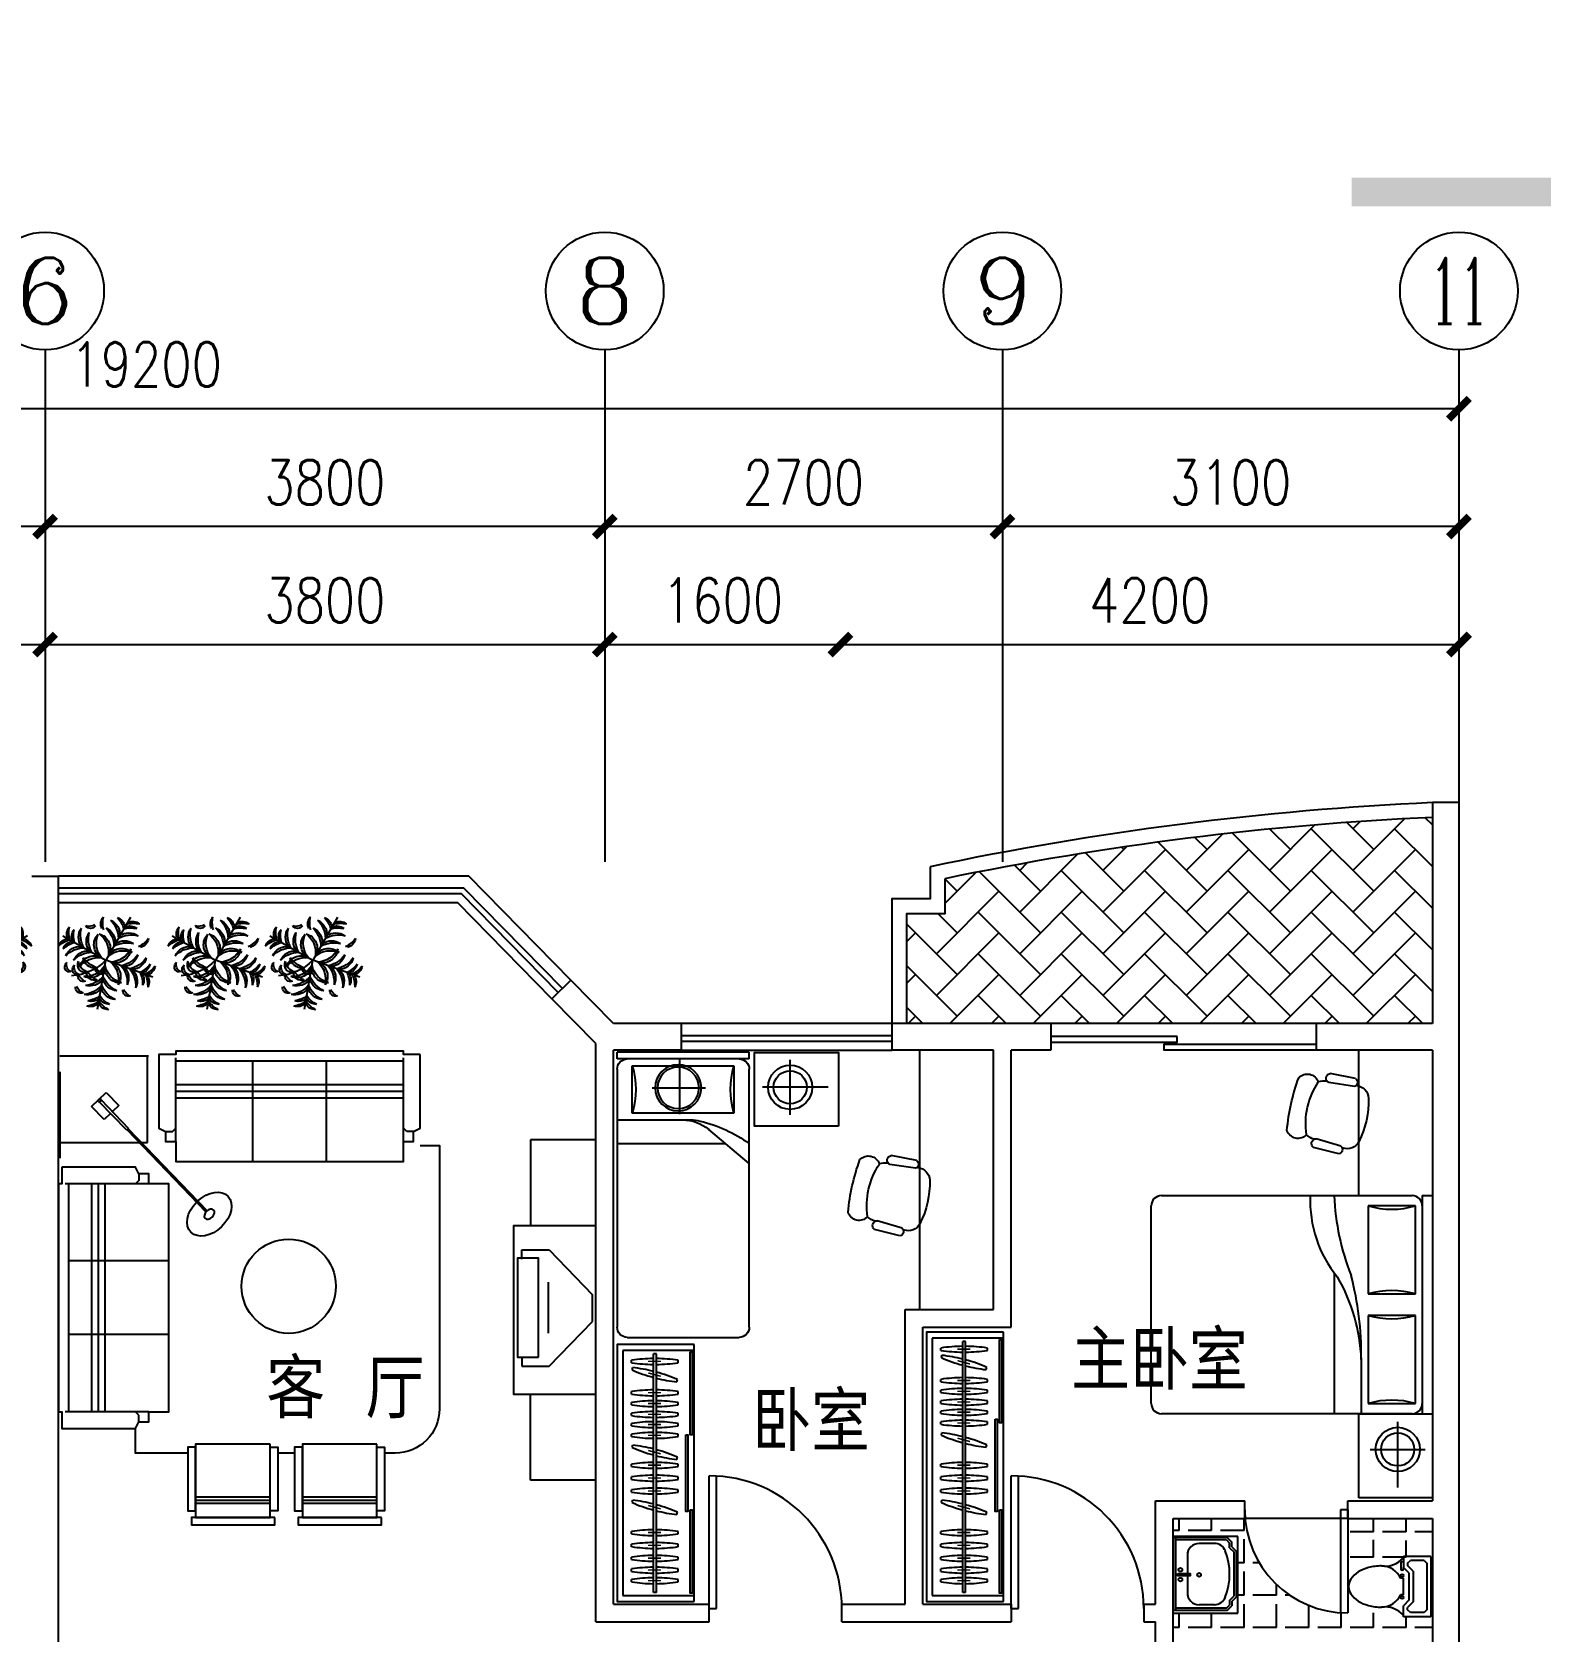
# Model space of a CAD drawing. Header units: millimetres. Extents: x 1431 to 43623, y 824 to 33132.
# Drawn here: x 17044 to 27284, y 22272 to 33132 of the extents above; entities that cross this region are included whole.
import ezdxf
from ezdxf.enums import TextEntityAlignment as Align

# ---------------------------------------------------------------- set-up
doc = ezdxf.new("R2010")
doc.units = ezdxf.units.MM
for name, color, linetype in [('AXIS', 3, 'Continuous'), ('AXIS_TEXT', 7, 'Continuous'), ('DIM1', 3, 'Continuous'), ('DO', 1, 'Continuous'), ('F', 12, 'Continuous'), ('H', 13, 'Continuous'), ('MC', 4, 'Continuous'), ('PUL', 7, 'Continuous'), ('WALL', 4, 'Continuous')]:
    doc.layers.add(name, color=color, linetype=linetype)
doc.styles.add('ATT', font='TXT')
doc.styles.add('COMPLEX', font='COMPLEX')
doc.styles.add('DIM', font='txt')
doc.styles.add('DIM_FONT', font='SIMPLEX.shx', dxfattribs={"width": 0.8})
doc.styles.add('HZTXT', font='SIMPLEX', dxfattribs={"bigfont": 'HZTXT'})
doc.styles.add('ST', font='SimSun.ttf', dxfattribs={"width": 0.8})
doc.dimstyles.new('AXIS', dxfattribs={"dimtxt": 300, "dimasz": 1, "dimexe": 250, "dimexo": 300, "dimgap": 150, "dimtad": 1, "dimdec": 0, "dimdsep": 46, "dimtxsty": 'DIM_FONT', "dimblk": '_DIMX', "dimblk1": 'ARCHTICK', "dimblk2": 'ARCHTICK', "dimcen": 0.1, "dimse1": 1, "dimse2": 1, "dimclrt": 7, "dimadec": 0, "dimazin": 0, "dimtfac": 1, "dimtdec": 0, "dimtix": 1, "dimtmove": 2, "dimatfit": 3, "dimldrblk": '_DIMX', "dimfxl": 1, "dimtolj": 1, "dimtzin": 0, "dimarcsym": 0})

# ---------------------------------------------------------------- blocks, each defined once
blk = doc.blocks.new('_DIMX')
at = {"const_width": 50}
blk.add_lwpolyline([(-70, -70), (70, 70)], dxfattribs=at)
blk = doc.blocks.new('*D94')
at = {"layer": 'AXIS', "color": 0, "lineweight": -2, "transparency": 16777216}
blk.add_line((17132, 29775), (13334, 29775), dxfattribs=at)
at = {"layer": 'DEFPOINTS', "color": 0, "transparency": 16777216}
for p in [(13333, 29775), (13333, 27500), (17133, 27500)]:
    blk.add_point(p, dxfattribs=at)
at = {"layer": 'AXIS', "color": 0, "lineweight": -2, "transparency": 16777216, "rotation": 180}
blk.add_blockref('_DIMX', (13333, 29775), dxfattribs=at)
at = {"layer": 'AXIS', "color": 0, "lineweight": -2, "transparency": 16777216}
blk.add_blockref('_DIMX', (17133, 29775), dxfattribs=at)
at = {"layer": 'AXIS', "color": 7, "transparency": 16777216, "insert": (15233, 30075), "char_height": 300, "attachment_point": 5, "style": 'DIM_FONT'}
blk.add_mtext('\\A1;3800', dxfattribs=at)
blk = doc.blocks.new('_ARCHTICK')
at = {"color": 0, "linetype": 'ByBlock', "const_width": 0.15}
blk.add_lwpolyline([(-0.5, -0.5), (0.5, 0.5)], dxfattribs=at)
blk = doc.blocks.new('*D95')
at = {"layer": 'AXIS', "color": 0, "lineweight": -2, "transparency": 16777216}
blk.add_line((26732, 30575), (7534, 30575), dxfattribs=at)
at = {"layer": 'DEFPOINTS', "color": 0, "transparency": 16777216}
for p in [(7533, 30575), (7533, 27500), (26733, 27500)]:
    blk.add_point(p, dxfattribs=at)
at = {"layer": 'AXIS', "color": 0, "lineweight": -2, "transparency": 16777216, "rotation": 180}
blk.add_blockref('_DIMX', (7533, 30575), dxfattribs=at)
at = {"layer": 'AXIS', "color": 0, "lineweight": -2, "transparency": 16777216}
blk.add_blockref('_DIMX', (26733, 30575), dxfattribs=at)
at = {"layer": 'AXIS', "color": 7, "transparency": 16777216, "insert": (17820, 30876), "char_height": 300, "attachment_point": 5, "style": 'DIM_FONT'}
blk.add_mtext('\\A1;19200', dxfattribs=at)
blk = doc.blocks.new('12PCOU13')
at = {"color": 0, "linetype": 'ByBlock'}
for p, q in [((23, 34), (2, 34)), ((3, -34), (3, 34)), ((10, 34), (10, -34)), ((12, 34), (12, -34)), ((14, 34), (14, -34)), ((24, 35), (23, 34)), ((27, 34), (23, 34)), ((24, 37), (24, 35)), ((33, 11), (3, 11)), ((33, -11), (3, -11)), ((23, -34), (2, -34)), ((27, -34), (23, -34)), ((24, -35), (23, -34)), ((24, -37), (24, -35))]:
    blk.add_line(p, q, dxfattribs=at)
blk.add_lwpolyline([(1, -39), (1, -34), (0, -34), (0, 34), (1, 34), (1, 39), (23, 39), (24, 37), (27, 37), (27, 34), (33, 34), (33, -34), (27, -34), (27, -37), (24, -37), (23, -39)], close=True, dxfattribs=at)
blk = doc.blocks.new('-SOF5')
at = {"xscale": 22.75, "yscale": 22.75, "zscale": 22.75}
blk.add_blockref('12PCOU13', (-6, 890), dxfattribs=at)
blk = doc.blocks.new('-BED1')
at = {"layer": 'F', "linetype": 'ByBlock'}
for p, q in [((47, 892), (1, 892)), ((1, -5), (1, 892)), ((47, -5), (47, 892)), ((116, 892), (1868, 892)), ((461, 892), (461, 393)), ((622, 892), (622, 156)), ((93, 789), (93, 99)), ((415, 789), (93, 789)), ((415, 99), (415, 789)), ((1937, 823), (1937, 64)), ((757, -4), (526, 270)), ((93, 99), (415, 99)), ((47, -5), (1, -5)), ((1868, -5), (116, -5))]:
    blk.add_line(p, q, dxfattribs=at)
for centre, radius, start, end in [((116, 823), 69, 90, 180), ((1868, 823), 69, 0, 90), ((254, 1341), 575, 253.7398, 286.2602), ((737, 448), 276, 180, 220.1059), ((737, 393), 276, 180, 193.3928), ((1379, 546), 936, 193.3928, 216.0202), ((254, -453), 575, 73.7398, 106.2602), ((116, 64), 69, 180, 270), ((1868, 64), 69, 270, 0)]:
    blk.add_arc(centre, radius, start, end, dxfattribs=at)
blk = doc.blocks.new('-BEDD1')
at = {"layer": 'F'}
for p, q in [((-616, -2333), (-616, -1956)), ((-801, -2136), (-439, -2136))]:
    blk.add_line(p, q, dxfattribs=at)
for radius in [157, 141]:
    blk.add_circle((-624, -2136), radius, dxfattribs=at)
at = {"layer": 'F', "rotation": 90}
blk.add_blockref('-BED1', (-147, -2379), dxfattribs=at)
blk = doc.blocks.new('12PLMP13')
at = {"color": 0, "linetype": 'ByBlock'}
for p, q in [((7.88, 3), (0, 3)), ((0, 3), (0, -3)), ((18, 0.38), (0.83, 0.38)), ((7.88, 0.38), (7.88, 3)), ((18, 0.38), (18, -0.38)), ((18, 0.25), (67.39, 0.25)), ((0, -3), (7.88, -3)), ((0.83, -0.38), (18, -0.38)), ((7.88, -3), (7.88, -0.38)), ((18, -0.25), (67.39, -0.25))]:
    blk.add_line(p, q, dxfattribs=at)
for centre, radius in [((0.5, 0), 0.5), ((69.12, 0), 1.75)]:
    blk.add_circle(centre, radius, dxfattribs=at)
blk.add_arc((69.12, 0), 7.62, 181.8789, 178.1211, dxfattribs=at)
blk = doc.blocks.new('-LAMP6')
at = {"xscale": 23, "yscale": 23, "zscale": 23}
blk.add_blockref('12PLMP13', (3, 15), dxfattribs=at)
blk = doc.blocks.new('M900')
at = {"layer": 'DO'}
for p, q in [((90, 0), (90, -50)), ((90, 0), (990, 0)), ((90, -50), (989, -50))]:
    blk.add_line(p, q, dxfattribs=at)
blk.add_arc((90, 0), 900, 270, 0, dxfattribs=at)
blk = doc.blocks.new('12PSTG02')
at = {"color": 0, "linetype": 'ByBlock'}
for p, q in [((-5.882738, 11.493405), (-13.636493, 11.294805)), ((-4.996459, 9.562867), (-5.284204, 9.540568)), ((-5.73403, 9.170818), (-13.415554, 8.575543)), ((-5.73403, -9.170818), (-13.415554, -8.575543)), ((-4.996459, -9.562867), (-5.284204, -9.540568)), ((-4.996459, -9.562867), (-5.28099, -9.544821)), ((-5.882738, -11.493405), (-13.636493, -11.294805))]:
    blk.add_line(p, q, dxfattribs=at)
for centre, radius, start, end in [((-19.5, 6.311132), 3.452743, 30.392687, 149.607313), ((-13.097037, 9.970029), 1.4304, 112.156422, 257.133709), ((-6.286552, 10.301496), 1.258456, 296.04311, 71.283835), ((-4.647836, 5.578088), 4, 16.10866, 95), ((39.486083, 0), 62.486083, 172.590731, 187.409269), ((4.70097, 0), 22.70097, 159.208954, 200.791046), ((-12.998837, 0.943692), 7.999035, 97.334712, 116.212212), ((-28.187947, 0), 28.187947, 346.275006, 13.724994), ((-19.5, -6.311132), 3.452743, 210.392687, 329.607313), ((-12.998837, -1.056308), 7.999035, 243.61801, 261.904764), ((-13.097037, -9.970029), 1.4304, 102.866291, 247.843578), ((-6.286552, -10.301496), 1.258456, 288.716165, 63.95689), ((-4.647836, -5.578088), 4, 265, 343.89134)]:
    blk.add_arc(centre, radius, start, end, dxfattribs=at)
at = {"color": 0, "linetype": 'ByBlock', "style": 'ATT'}
for tag, p, flags in [('ITEM', (-22, -21), 3), ('ROOM_NUMBER', (-22, -29), 1)]:
    blk.add_attdef(tag, p, '', height=6, dxfattribs=dict(at, flags=flags))
blk = doc.blocks.new('-CHAI6')
at = {"xscale": 22.75, "yscale": 22.75, "zscale": 22.75}
blk.add_blockref('12PSTG02', (519, 28), dxfattribs=at)
blk = doc.blocks.new('-BED2')
at = {"layer": 'F', "linetype": 'ByBlock'}
for p, q in [((-4, 4), (-4, 1484)), ((65, 1484), (-4, 1484)), ((65, 4), (65, 1484)), ((111, 1415), (111, 817)), ((433, 1415), (111, 1415)), ((134, 1484), (1836, 1484)), ((433, 817), (433, 1415)), ((479, 1105), (479, 1484)), ((663, 533), (663, 1484)), ((1905, 1415), (1905, 73)), ((111, 817), (433, 817)), ((433, 671), (111, 671)), ((111, 671), (111, 73)), ((433, 73), (433, 671)), ((65, 4), (-4, 4)), ((111, 73), (433, 73)), ((1836, 4), (134, 4))]:
    blk.add_line(p, q, dxfattribs=at)
for centre, radius, start, end in [((134, 1415), 69, 90, 180), ((272, 1967), 575, 253.7398, 286.2602), ((1836, 1415), 69, 0, 90), ((1679, 1158), 1201, 181.9999, 210.0799), ((2598, 1082), 2119, 179.3747, 194.6738), ((272, 265), 575, 73.7398, 106.2602), ((272, 1223), 575, 253.7398, 286.2602), ((-1028, -73), 1693, 2.616, 21.4069), ((13, 39), 813, 357.5673, 39.5461), ((134, 73), 69, 180, 270), ((272, -479), 575, 73.7398, 106.2602), ((1836, 73), 69, 270, 0)]:
    blk.add_arc(centre, radius, start, end, dxfattribs=at)
blk = doc.blocks.new('15PTOI12')
at = {"color": 0, "linetype": 'ByBlock'}
for p, q in [((0, -11), (0, 11)), ((0, 11), (10, 11)), ((1.5, 8.5), (2.5, 9.5)), ((1.5, -8.5), (1.5, 8.5)), ((2.5, 9.5), (7.5, 9.5)), ((6.5, 5.62132), (8.5, 7.62132)), ((7.5, 9.5), (8.5, 8.5)), ((8, 5), (10, 7)), ((8.5, 8.5), (8.5, 7.62132)), ((10, 11), (10, 7)), ((6.5, -5.62132), (6.5, 5.62132)), ((8, -5), (8, 5)), ((10, 3), (10, -3)), ((10, 3), (11.126136, 3)), ((6.5, -5.62132), (8.5, -7.62132)), ((8, -5), (10, -7)), ((10, -3), (11.126136, -3)), ((0, -11), (10, -11)), ((2.5, -9.5), (1.5, -8.5)), ((2.5, -9.5), (7.5, -9.5)), ((8.5, -8.5), (7.5, -9.5)), ((8.5, -8.5), (8.5, -7.62132)), ((10, -6.5), (10, -7)), ((10, -11), (10, -7)), ((10, -9), (11, -9)), ((11, -9), (11, -6.5))]:
    blk.add_line(p, q, dxfattribs=at)
blk.add_lwpolyline([(18, -7.5, 0.063415), (22.795427, -6.889337, 0.076468), (26.485281, -5.303301, 0.107136), (29.197945, -2.662065, 0.147373), (30, 0, 0.147373), (29.197945, 2.662065, 0.107136), (26.485281, 5.303301, 0.076468), (22.795427, 6.889337, 0.063415), (18, 7.5, 0.063415)], format="xyb", dxfattribs=at)
for centre in [(10.5, 4), (10.5, -4)]:
    blk.add_circle(centre, 0.5, dxfattribs=at)
for centre, radius, start, end in [((16.779412, 16.411765), 8.994964, 221.088993, 277.798917), ((18, 0), 7.5, 90, 156.421822), ((18, 0), 7.5, 203.578178, 270), ((10.5, -6.5), 0.5, 0, 180), ((16.779412, -16.411765), 8.994964, 82.201083, 138.911007)]:
    blk.add_arc(centre, radius, start, end, dxfattribs=at)
at = {"color": 0, "linetype": 'ByBlock', "style": 'ATT'}
for tag, p, flags in [('ITEM', (0, -21), 3), ('ROOM_NUMBER', (0, -30), 1)]:
    blk.add_attdef(tag, p, '', height=6, dxfattribs=dict(at, flags=flags))
blk = doc.blocks.new('-BATH9')
at = {"layer": 'F', "xscale": 23, "yscale": 23, "zscale": 23}
blk.add_blockref('15PTOI12', (-2, -1), dxfattribs=at)
blk = doc.blocks.new('Q5')
at = {"layer": 'PUL', "xscale": -1}
blk.add_blockref('-BATH9', (99, 43), dxfattribs=at)
blk = doc.blocks.new('M700')
at = {"layer": 'DO'}
for p, q in [((0, 0), (0, 700)), ((50, 0), (50, 698)), ((0, 0), (50, 0))]:
    blk.add_line(p, q, dxfattribs=at)
blk.add_arc((0, 0), 700, 0, 90, dxfattribs=at)
blk = doc.blocks.new('*D136')
at = {"layer": 'AXIS', "color": 0, "lineweight": -2, "transparency": 16777216}
blk.add_line((20932, 29775), (17134, 29775), dxfattribs=at)
at = {"layer": 'DEFPOINTS', "color": 0, "transparency": 16777216}
for p in [(17133, 29775), (17133, 27500), (20933, 27500)]:
    blk.add_point(p, dxfattribs=at)
at = {"layer": 'AXIS', "color": 0, "lineweight": -2, "transparency": 16777216, "rotation": 180}
blk.add_blockref('_DIMX', (17133, 29775), dxfattribs=at)
at = {"layer": 'AXIS', "color": 0, "lineweight": -2, "transparency": 16777216}
blk.add_blockref('_DIMX', (20933, 29775), dxfattribs=at)
at = {"layer": 'AXIS', "color": 7, "transparency": 16777216, "insert": (19033, 30075), "char_height": 300, "attachment_point": 5, "style": 'DIM_FONT'}
blk.add_mtext('\\A1;3800', dxfattribs=at)
blk = doc.blocks.new('440')
for p in [(0, 2250), (-2216, 391), (2216, 391), (391, -2216)]:
    blk.add_line(p, (0, 0))
for centre, radius, start, end in [((-419, 1676), 519, 36.28997, 99.62433), ((-840, 1068), 1169, 44.07628, 73.37936), ((419, 1676), 519, 80.37567, 143.71003), ((840, 1068), 1169, 106.62064, 135.92372), ((-945, 1421), 259, 139.742, 258.74753), ((-594, 1626), 563, 184.61802, 228.21064), ((-651, 969), 719, 25.24891, 95.39371), ((-1029, 520), 1206, 31.37119, 75.03657), ((-419, 1429), 519, 36.28997, 99.62433), ((-840, 821), 1169, 44.07628, 73.37936), ((419, 1429), 519, 80.37567, 143.71003), ((840, 821), 1169, 106.62064, 135.92372), ((651, 969), 719, 84.60629, 154.75109), ((1029, 520), 1206, 104.96343, 148.62881), ((1490, 974), 519, 80.37567, 143.71003), ((1911, 366), 1169, 106.62064, 135.92372), ((-1574, 703), 519, 160.37567, 223.71003), ((-902, 1012), 1169, 186.62064, 215.92372), ((-1334, 660), 519, 160.37567, 223.71003), ((-662, 969), 1169, 186.62064, 215.92372), ((-841, 809), 719, 164.60629, 234.75109), ((-333, 1104), 1206, 184.96343, 228.62881), ((-438, 738), 719, 164.60629, 234.75109), ((70, 1033), 1206, 184.96343, 228.62881), ((-695, 210), 701, 3.42594, 103.63458), ((-986, -161), 1061, 21.66646, 83.18779), ((-87, 721), 701, 156.36542, 256.57406), ((330, 943), 1061, 176.81221, 238.33354), ((-651, 559), 719, 25.24891, 95.39371), ((-1029, 111), 1206, 31.37119, 75.03657), ((695, 210), 701, 76.36542, 176.57406), ((651, 559), 719, 84.60629, 154.75109), ((1029, 111), 1206, 104.96343, 148.62881), ((986, -161), 1061, 96.81221, 158.33354), ((-330, 943), 1061, 301.66646, 3.18779), ((87, 721), 701, 283.42594, 23.63458), ((-70, 1033), 1206, 311.37119, 355.03657), ((438, 738), 719, 305.24891, 15.39371), ((333, 1104), 1206, 311.37119, 355.03657), ((841, 809), 719, 305.24891, 15.39371), ((662, 969), 1169, 324.07628, 353.37936), ((1334, 660), 519, 316.28997, 19.62433), ((899, 1011), 1169, 324.07628, 353.37936), ((1571, 702), 519, 316.28997, 19.62433), ((-1719, -122), 519, 116.28997, 179.62433), ((-1194, -642), 1169, 124.07628, 153.37936), ((-1480, -164), 519, 116.28997, 179.62433), ((-954, -685), 1169, 124.07628, 153.37936), ((-1067, -472), 719, 105.24891, 175.39371), ((-691, -924), 1206, 111.37119, 155.03657), ((-664, -544), 719, 105.24891, 175.39371), ((-288, -995), 1206, 111.37119, 155.03657), ((1046, -2194), 2431, 115.47721, 156.6585), ((-328, -648), 701, 83.42594, 183.63458), ((-12, -999), 1061, 101.66646, 163.18779), ((-433, -84), 253, 114.22575, 255.12788), ((-232, -27), 351, 150.43977, 228.66943), ((12, -999), 1061, 16.81221, 78.33354), ((328, -648), 701, 356.36542, 96.57406), ((288, -995), 1206, 24.96343, 68.62881), ((664, -544), 719, 4.60629, 74.75109), ((691, -924), 1206, 24.96343, 68.62881), ((1067, -472), 719, 4.60629, 74.75109), ((954, -685), 1169, 26.62064, 55.92372), ((1480, -164), 519, 0.37567, 63.71003), ((-1537, -638), 259, 139.742, 258.74753), ((-1186, -433), 563, 184.61802, 228.21064), ((-1001, -723), 259, 139.742, 258.74753), ((-651, -518), 563, 184.61802, 228.21064), ((-658, -296), 391, 144.98654, 244.40339), ((137, 77), 1125, 187.57587, 215.89417), ((-513, -808), 345, 138.87442, 278.97626), ((-214, -642), 562, 173.75364, 244.09705), ((-999, -12), 1061, 286.81221, 348.33354), ((-648, -328), 701, 266.36542, 6.57406), ((50, -506), 583, 161.44767, 239.36723), ((1429, -111), 1901, 185.40074, 208.13904), ((721, -87), 701, 193.42594, 293.63458), ((943, 330), 1061, 211.66646, 273.18779), ((1953, 389), 1169, 234.07628, 263.37936), ((1644, -283), 519, 226.28997, 289.62433), ((-810, -1049), 257, 167.05775, 302.85325), ((-810, -1416), 257, 167.05775, 302.85325), ((-663, -905), 360, 185.18449, 268.65396), ((-663, -1272), 360, 185.18449, 268.65396), ((-995, -288), 1206, 294.96343, 338.62881), ((-544, -664), 719, 274.60629, 344.75109), ((-924, -691), 1206, 294.96343, 338.62881), ((-472, -1067), 719, 274.60629, 344.75109), ((1033, 70), 1206, 221.37119, 265.03657), ((738, -438), 719, 215.24891, 285.39371), ((1104, -333), 1206, 221.37119, 265.03657), ((809, -841), 719, 215.24891, 285.39371), ((1368, -1222), 259, 101.25247, 220.258), ((1718, -1427), 563, 131.78936, 175.38198), ((-685, -954), 1169, 296.62064, 325.92372), ((-164, -1480), 519, 270.37567, 333.71003), ((-642, -1195), 1169, 296.62064, 325.92372), ((-122, -1721), 519, 270.37567, 333.71003), ((969, -662), 1169, 234.07628, 263.37936), ((660, -1334), 519, 226.28997, 289.62433), ((1012, -904), 1169, 234.07628, 263.37936), ((703, -1576), 519, 226.28997, 289.62433)]:
    blk.add_arc(centre, radius, start, end)
at = {"layer": 'DIM1', "linetype": 'Continuous', "style": 'DIM', "flags": 1}
for tag in ['XVALUE', 'YVALUE']:
    blk.add_attdef(tag, (-10267, -9493), '', height=0.02, dxfattribs=at)
blk = doc.blocks.new('*D138')
at = {"layer": 'AXIS', "color": 0, "lineweight": -2, "transparency": 16777216}
blk.add_line((26732, 29775), (23634, 29775), dxfattribs=at)
at = {"layer": 'DEFPOINTS', "color": 0, "transparency": 16777216}
for p in [(23633, 29775), (23633, 27500), (26733, 27500)]:
    blk.add_point(p, dxfattribs=at)
at = {"layer": 'AXIS', "color": 0, "lineweight": -2, "transparency": 16777216, "rotation": 180}
blk.add_blockref('_DIMX', (23633, 29775), dxfattribs=at)
at = {"layer": 'AXIS', "color": 0, "lineweight": -2, "transparency": 16777216}
blk.add_blockref('_DIMX', (26733, 29775), dxfattribs=at)
at = {"layer": 'AXIS', "color": 7, "transparency": 16777216, "insert": (25183, 30075), "char_height": 300, "attachment_point": 5, "style": 'DIM_FONT'}
blk.add_mtext('\\A1;3100', dxfattribs=at)
blk = doc.blocks.new('*D139')
at = {"layer": 'AXIS', "color": 0, "lineweight": -2, "transparency": 16777216}
blk.add_line((23632, 29775), (20934, 29775), dxfattribs=at)
at = {"layer": 'DEFPOINTS', "color": 0, "transparency": 16777216}
for p in [(20933, 29775), (20933, 27500), (23633, 27500)]:
    blk.add_point(p, dxfattribs=at)
at = {"layer": 'AXIS', "color": 0, "lineweight": -2, "transparency": 16777216, "rotation": 180}
blk.add_blockref('_DIMX', (20933, 29775), dxfattribs=at)
at = {"layer": 'AXIS', "color": 0, "lineweight": -2, "transparency": 16777216}
blk.add_blockref('_DIMX', (23633, 29775), dxfattribs=at)
at = {"layer": 'AXIS', "color": 7, "transparency": 16777216, "insert": (22283, 30075), "char_height": 300, "attachment_point": 5, "style": 'DIM_FONT'}
blk.add_mtext('\\A1;2700', dxfattribs=at)

msp = doc.modelspace()

# ---------------------------------------------------------------- hatches: boundary and pattern name
at = {"layer": 'F'}
h = msp.add_hatch(dxfattribs=at)
h.set_pattern_fill('AR-HBONE', color=256, scale=50, style=0)
h.set_pattern_definition([(135, (34074.09, 53321.69), (-2e-14, 282.8427), [600, -200]), (45, (33932.67, 53463.11), (-2e-14, 282.8427), [600, -200])])
h.paths.add_polyline_path([(22982.3, 27147.6), (23241.8, 27147.6), (23241.8, 27384.8, -0.0399506), (26553.1, 27801.3), (26553.1, 26401.4), (22982.3, 26401.4)])

# ---------------------------------------------------------------- linework, layer by layer
at = {"layer": 'AXIS'}
for p, q in [((17133.1, 30974.5), (17133.1, 27499.8)), ((17133.1, 30974.5), (17133.1, 27499.8)), ((20933.1, 30974.5), (20933.1, 27499.8)), ((20933.1, 30974.5), (20933.1, 27499.8)), ((23633.1, 30974.5), (23633.1, 27499.8)), ((23633.1, 30974.5), (23633.1, 27499.8)), ((26733.1, 30974.5), (26733.1, 27499.8)), ((26733.1, 30974.5), (26733.1, 27499.8))]:
    msp.add_line(p, q, dxfattribs=at)
for centre in [(17133.1, 31374.5), (20933.1, 31374.5), (23633.1, 31374.5), (26733.1, 31374.5)]:
    msp.add_circle(centre, 400, dxfattribs=at)
at = {"layer": 'F'}
for p, q in [((17835, 26181), (17232.9, 26181)), ((17827.8, 25593.6), (17827.8, 26181)), ((23073.1, 24461.4), (23073.1, 26221.4)), ((26053.1, 25233.2), (26053.1, 26221.4)), ((17232.9, 26075.1), (17232.9, 25487.7)), ((22192.3, 25781.5), (22192.3, 26156.5)), ((22449.8, 25969), (22004.8, 25969)), ((17232.9, 25593.6), (17827.8, 25593.6)), ((20873.1, 25611.5), (20428.8, 25611.5)), ((20428.8, 25611.5), (20428.8, 25028.9)), ((20369.8, 24865.3), (20555.1, 24865.3)), ((20369.8, 24803.5), (20369.8, 24865.3)), ((20555.1, 24865.3), (20849.7, 24560.9)), ((20550.3, 24299.2), (20550.3, 24646.5)), ((20849.7, 24380.1), (20849.7, 24560.9)), ((20555.1, 24075.7), (20849.7, 24380.1)), ((21540.1, 22479.1), (21540.1, 24223)), ((23156.8, 24266.4), (23156.8, 22519.1)), ((23640.1, 24266.4), (23156.8, 24266.4)), ((23363.5, 22540), (23363.5, 24242.6)), ((23383.5, 24242.6), (23363.5, 24242.6)), ((23383.5, 22540), (23383.5, 24242.6)), ((23640.1, 22479.1), (23640.1, 24306.4)), ((20369.8, 24137.5), (20369.8, 24075.7)), ((21056.8, 24183), (21056.8, 22519.1)), ((21540.1, 24183), (21056.8, 24183)), ((21115.8, 24099.7), (21115.8, 24115.8)), ((21263.5, 22540), (21263.5, 24159.2)), ((21283.5, 24159.2), (21263.5, 24159.2)), ((21283.5, 22540), (21283.5, 24159.2)), ((21431.2, 24099.7), (21431.2, 24115.8)), ((23215.8, 24183.1), (23215.8, 24199.2)), ((23218.9, 24134.1), (23223, 24149.7)), ((23531.2, 24183.1), (23531.2, 24199.2)), ((20369.8, 24075.7), (20555.1, 24075.7)), ((21118.9, 24050.7), (21123, 24066.3)), ((23523.5, 24052.5), (23527.6, 24068.1)), ((21115.8, 23887.2), (21115.8, 23903.3)), ((21423.5, 23969.1), (21427.6, 23984.7)), ((21431.2, 23887.2), (21431.2, 23903.3)), ((23215.8, 23970.6), (23215.8, 23986.7)), ((23215.8, 23897.1), (23215.8, 23913.3)), ((23531.2, 23970.6), (23531.2, 23986.7)), ((23531.2, 23897.1), (23531.2, 23913.3)), ((20428.8, 23302.8), (20428.8, 23885.4)), ((21115.8, 23813.8), (21115.8, 23829.9)), ((21431.2, 23813.8), (21431.2, 23829.9)), ((23215.8, 23823.7), (23215.8, 23839.9)), ((23531.2, 23823.7), (23531.2, 23839.9)), ((21115.8, 23740.3), (21115.8, 23756.5)), ((21115.8, 23671.5), (21115.8, 23687.7)), ((21431.2, 23740.3), (21431.2, 23756.5)), ((21431.2, 23671.5), (21431.2, 23687.7)), ((23215.8, 23754.9), (23215.8, 23771)), ((23215.8, 23681.5), (23215.8, 23697.6)), ((23531.2, 23754.9), (23531.2, 23771)), ((23531.2, 23681.5), (23531.2, 23697.6)), ((26317.3, 23253.6), (26317.3, 23698.6)), ((21115.8, 23598.1), (21115.8, 23614.2)), ((21431.2, 23598.1), (21431.2, 23614.2)), ((23218.9, 23607.6), (23223, 23623.2)), ((21118.9, 23524.3), (21123, 23539.9)), ((23523.5, 23526), (23527.6, 23541.6)), ((26129.8, 23511.1), (26504.8, 23511.1)), ((21115.8, 23395.1), (21115.8, 23411.3)), ((21423.5, 23442.6), (21427.6, 23458.2)), ((21431.2, 23395.1), (21431.2, 23411.3)), ((23215.8, 23395.1), (23215.8, 23411.3)), ((23531.2, 23395.1), (23531.2, 23411.3)), ((20873.1, 23302.8), (20428.8, 23302.8)), ((21115.8, 23307.9), (21115.8, 23324.1)), ((21431.2, 23307.9), (21431.2, 23324.1)), ((23215.8, 23307.9), (23215.8, 23324.1)), ((23531.2, 23307.9), (23531.2, 23324.1)), ((18661.3, 23186.7), (18155, 23186.7)), ((18661.3, 23164.5), (18155, 23164.5)), ((18661.3, 23144.8), (18155, 23144.8)), ((19386.3, 23186.7), (18879.9, 23186.7)), ((19386.3, 23164.5), (18879.9, 23164.5)), ((19386.3, 23144.8), (18879.9, 23144.8)), ((21115.8, 23220.7), (21115.8, 23236.9)), ((21118.9, 23150.6), (21123, 23166.2)), ((21431.2, 23220.7), (21431.2, 23236.9)), ((23215.8, 23220.7), (23215.8, 23236.9)), ((23218.9, 23150.6), (23223, 23166.2)), ((23531.2, 23220.7), (23531.2, 23236.9)), ((21423.5, 23069), (21427.6, 23084.6)), ((23523.5, 23069), (23527.6, 23084.6)), ((21115.8, 22938.1), (21115.8, 22954.3)), ((21431.2, 22938.1), (21431.2, 22954.3)), ((23215.8, 22938.1), (23215.8, 22954.3)), ((23531.2, 22938.1), (23531.2, 22954.3)), ((25231.3, 22919.3), (24793.1, 22919.3)), ((25231.3, 22399.1), (25231.3, 22919.3)), ((21115.8, 22850.9), (21115.8, 22867.1)), ((21431.2, 22850.9), (21431.2, 22867.1)), ((23215.8, 22850.9), (23215.8, 22867.1)), ((23531.2, 22850.9), (23531.2, 22867.1)), ((25160.5, 22912.7), (24793.1, 22912.7)), ((24793.1, 22912.7), (24793.1, 22417.1)), ((24809.1, 22912.7), (24809.1, 22417.1)), ((25153.8, 22896.7), (24809.1, 22896.7)), ((25072.4, 22872.7), (24969.1, 22872.7)), ((25153.8, 22896.7), (25175.7, 22874.9)), ((25160.5, 22912.7), (25191.7, 22881.5)), ((25175.7, 22843.7), (25175.7, 22874.9)), ((25175.7, 22843.7), (25206.9, 22812.5)), ((25191.7, 22850.3), (25191.7, 22881.5)), ((25191.7, 22850.3), (25222.9, 22819.1)), ((25206.9, 22517.3), (25206.9, 22812.5)), ((25222.9, 22510.7), (25222.9, 22819.1)), ((21115.8, 22763.7), (21115.8, 22779.9)), ((21115.8, 22683.3), (21115.8, 22699.5)), ((21431.2, 22763.7), (21431.2, 22779.9)), ((21431.2, 22683.3), (21431.2, 22699.5)), ((23215.8, 22763.7), (23215.8, 22779.9)), ((23215.8, 22683.3), (23215.8, 22699.5)), ((23531.2, 22763.7), (23531.2, 22779.9)), ((23531.2, 22683.3), (23531.2, 22699.5)), ((24889.1, 22792.7), (24889.1, 22668)), ((21115.8, 22611.4), (21115.8, 22627.6)), ((21431.2, 22611.4), (21431.2, 22627.6)), ((23215.8, 22611.4), (23215.8, 22627.6)), ((23531.2, 22611.4), (23531.2, 22627.6)), ((24889.1, 22653.9), (24889.1, 22537.1)), ((21056.8, 22519.1), (21540.1, 22519.1)), ((21283.5, 22540), (21263.5, 22540)), ((23156.8, 22519.1), (23640.1, 22519.1)), ((23383.5, 22540), (23363.5, 22540)), ((25175.7, 22486.1), (25206.9, 22517.3)), ((25175.7, 22486.1), (25175.7, 22454.9)), ((25191.7, 22479.5), (25222.9, 22510.7)), ((25160.5, 22417.1), (24793.1, 22417.1)), ((24793.1, 22399.1), (25231.3, 22399.1)), ((25153.8, 22433.1), (24809.1, 22433.1)), ((25072.4, 22457.1), (24969.1, 22457.1)), ((25153.8, 22433.1), (25175.7, 22454.9)), ((25160.5, 22417.1), (25191.7, 22448.3)), ((25191.7, 22479.5), (25191.7, 22448.3))]:
    msp.add_line(p, q, dxfattribs=at)
for points in [[(22520.6, 25704.8), (21950.3, 25704.8), (21950.3, 26204.8), (22520.6, 26204.8)], [(20873.1, 23885.4), (20873.1, 25028.9), (20313.8, 25028.9), (20313.8, 23885.4)], [(20483.8, 24137.5), (20483.8, 24808.2), (20341.2, 24808.2), (20341.2, 24137.5)], [(23613.8, 24257.3), (23626.8, 24257.3), (23626.8, 23692.5), (23613.8, 23692.5)], [(21513.8, 24174), (21526.8, 24174), (21526.8, 23609.1), (21513.8, 23609.1)], [(23584.1, 23716.3), (23597.1, 23716.3), (23597.1, 23089.3), (23584.1, 23089.3)], [(26053.1, 23182.8), (26053.1, 23753.2), (26553.1, 23753.2), (26553.1, 23182.8)], [(21484.1, 23609.1), (21497.1, 23609.1), (21497.1, 23089.3), (21484.1, 23089.3)], [(18155, 23526.9), (18102.5, 23526.9), (18102.5, 23094.8), (18155, 23094.8)], [(18661.3, 23547.8), (18155, 23547.8), (18155, 23047.8), (18661.3, 23047.8)], [(18661.3, 23526.9), (18713.9, 23526.9), (18713.9, 23094.8), (18661.3, 23094.8)], [(18879.9, 23526.9), (18827.4, 23526.9), (18827.4, 23094.8), (18879.9, 23094.8)], [(19386.3, 23547.8), (18879.9, 23547.8), (18879.9, 23047.8), (19386.3, 23047.8)], [(19386.3, 23526.9), (19438.8, 23526.9), (19438.8, 23094.8), (19386.3, 23094.8)], [(18693.4, 23047.8), (18126.4, 23047.8), (18126.4, 22999.4), (18693.4, 22999.4)], [(19418.3, 23047.8), (18851.3, 23047.8), (18851.3, 22999.4), (19418.3, 22999.4)], [(21513.8, 23101.2), (21526.8, 23101.2), (21526.8, 22536.3), (21513.8, 22536.3)], [(23613.8, 23101.2), (23626.8, 23101.2), (23626.8, 22536.3), (23613.8, 22536.3)], [(24825.5, 22668), (24907.6, 22668), (24907.6, 22653.9), (24825.5, 22653.9)]]:
    msp.add_lwpolyline(points, close=True, dxfattribs=at)
msp.add_lwpolyline([(19680.4, 25574.6), (19811.1, 25574.6), (19811.1, 23786.2, -0.4142136), (19511.1, 23486.2), (19438.8, 23486.2)], format="xyb", dxfattribs=at)
for points in [[(21540.1, 24223), (21016.8, 24223), (21016.8, 22479.1), (21540.1, 22479.1)], [(23640.1, 24306.4), (23116.8, 24306.4), (23116.8, 22479.1), (23640.1, 22479.1)], [(18102.5, 23486.2), (17746.3, 23486.2), (17746.3, 23653)], [(18827.4, 23486.2), (18713.9, 23486.2)]]:
    msp.add_lwpolyline(points, dxfattribs=at)
at = {"layer": 'F', "const_width": 10}
for points in [[(21314.8, 24108.3), (21227, 24108.3)], [(23414.8, 24191.7), (23327, 24191.7)], [(23413.3, 24090.9), (23328.5, 24113.6)], [(21313.3, 24007.5), (21228.5, 24030.2)], [(21314.8, 23895.8), (21227, 23895.8)], [(23414.8, 23979.2), (23327, 23979.2)], [(23414.8, 23905.8), (23327, 23905.8)], [(21314.8, 23822.4), (21227, 23822.4)], [(23414.8, 23832.3), (23327, 23832.3)], [(21314.8, 23749), (21227, 23749)], [(21314.8, 23680.1), (21227, 23680.1)], [(23414.8, 23763.5), (23327, 23763.5)], [(23414.8, 23690.1), (23327, 23690.1)], [(21314.8, 23606.7), (21227, 23606.7)], [(23413.3, 23564.4), (23328.5, 23587.2)], [(21313.3, 23481.1), (21228.5, 23503.8)], [(21314.8, 23403.7), (21227, 23403.7)], [(23414.8, 23403.7), (23327, 23403.7)], [(21314.8, 23316.6), (21227, 23316.6)], [(23414.8, 23316.6), (23327, 23316.6)], [(21314.8, 23229.4), (21227, 23229.4)], [(21313.3, 23107.4), (21228.5, 23130.2)], [(23414.8, 23229.4), (23327, 23229.4)], [(23413.3, 23107.4), (23328.5, 23130.2)], [(21314.8, 22946.7), (21227, 22946.7)], [(23414.8, 22946.7), (23327, 22946.7)], [(21314.8, 22859.6), (21227, 22859.6)], [(23414.8, 22859.6), (23327, 22859.6)], [(21314.8, 22772.4), (21227, 22772.4)], [(23414.8, 22772.4), (23327, 22772.4)], [(21314.8, 22692), (21227, 22692)], [(21314.8, 22620), (21227, 22620)], [(23414.8, 22692), (23327, 22692)], [(23414.8, 22620), (23327, 22620)]]:
    msp.add_lwpolyline(points, dxfattribs=at)
at = {"layer": 'F'}
for centre, radius in [((22192.3, 25969), 150), ((22192.3, 25969), 112.5), ((18787.2, 24618.6), 319.8), ((26317.3, 23511.1), 150), ((26317.3, 23511.1), 112.5), ((24841.6, 22694.4), 12.7), ((24841.6, 22627.4), 12.7), ((24968.9, 22659.8), 12.7)]:
    msp.add_circle(centre, radius, dxfattribs=at)
for centre, radius, start, end in [((21273.5, 23062), 1065.6, 90.5377, 98.50939), ((21273.5, 23062), 1065.6, 81.49061, 89.4623), ((23373.5, 23145.4), 1065.6, 90.5377, 98.50939), ((23373.5, 25236.9), 1065.6, 261.49061, 269.4623), ((23643.9, 25111.2), 1065.6, 246.49061, 254.74125), ((23102.6, 23090.9), 1065.6, 75.82776, 83.50939), ((23373.5, 23145.4), 1065.6, 81.49061, 89.4623), ((23373.5, 25236.9), 1065.6, 270.5377, 278.50939), ((23102.6, 23090.9), 1065.6, 66.49061, 74.71583), ((21273.5, 25153.5), 1065.6, 261.49061, 269.4623), ((21543.9, 25027.8), 1065.6, 246.49061, 254.74125), ((21002.6, 23007.5), 1065.6, 75.82776, 83.50939), ((21273.5, 25153.5), 1065.6, 270.5377, 278.50939), ((21002.6, 23007.5), 1065.6, 66.49061, 74.71583), ((23643.9, 25111.2), 1065.6, 255.85305, 263.50939), ((21273.5, 22849.5), 1065.6, 90.5377, 98.50939), ((21543.9, 25027.8), 1065.6, 255.85305, 263.50939), ((21273.5, 22849.5), 1065.6, 81.49061, 89.4623), ((23373.5, 22932.8), 1065.6, 90.5377, 98.50939), ((23373.5, 25024.4), 1065.6, 261.49061, 269.4623), ((23373.5, 22859.4), 1065.6, 90.5377, 98.50939), ((23373.5, 24951), 1065.6, 261.49061, 269.4623), ((23373.5, 22932.8), 1065.6, 81.49061, 89.4623), ((23373.5, 25024.4), 1065.6, 270.5377, 278.50939), ((23373.5, 22859.4), 1065.6, 81.49061, 89.4623), ((23373.5, 24951), 1065.6, 270.5377, 278.50939), ((21273.5, 24941), 1065.6, 261.49061, 269.4623), ((21273.5, 22776), 1065.6, 90.5377, 98.50939), ((21273.5, 24867.6), 1065.6, 261.49061, 269.4623), ((21273.5, 24941), 1065.6, 270.5377, 278.50939), ((21273.5, 22776), 1065.6, 81.49061, 89.4623), ((21273.5, 24867.6), 1065.6, 270.5377, 278.50939), ((23373.5, 22786), 1065.6, 90.5377, 98.50939), ((23373.5, 24877.6), 1065.6, 261.49061, 269.4623), ((23373.5, 22786), 1065.6, 81.49061, 89.4623), ((23373.5, 24877.6), 1065.6, 270.5377, 278.50939), ((21273.5, 22702.6), 1065.6, 90.5377, 98.50939), ((21273.5, 24794.2), 1065.6, 261.49061, 269.4623), ((21273.5, 22633.8), 1065.6, 90.5377, 98.50939), ((21273.5, 22702.6), 1065.6, 81.49061, 89.4623), ((21273.5, 24794.2), 1065.6, 270.5377, 278.50939), ((21273.5, 22633.8), 1065.6, 81.49061, 89.4623), ((23373.5, 22717.2), 1065.6, 90.5377, 98.50939), ((23373.5, 24808.7), 1065.6, 261.49061, 269.4623), ((23373.5, 22643.7), 1065.6, 90.5377, 98.50939), ((23373.5, 24735.3), 1065.6, 261.49061, 269.4623), ((23373.5, 22717.2), 1065.6, 81.49061, 89.4623), ((23373.5, 24808.7), 1065.6, 270.5377, 278.50939), ((23373.5, 22643.7), 1065.6, 81.49061, 89.4623), ((23373.5, 24735.3), 1065.6, 270.5377, 278.50939), ((21273.5, 24725.4), 1065.6, 261.49061, 269.4623), ((21273.5, 22560.4), 1065.6, 90.5377, 98.50939), ((21273.5, 24651.9), 1065.6, 261.49061, 269.4623), ((21273.5, 24725.4), 1065.6, 270.5377, 278.50939), ((21273.5, 22560.4), 1065.6, 81.49061, 89.4623), ((21273.5, 24651.9), 1065.6, 270.5377, 278.50939), ((23643.9, 24584.8), 1065.6, 246.49061, 254.74125), ((23102.6, 22564.5), 1065.6, 75.82776, 83.50939), ((23102.6, 22564.5), 1065.6, 66.49061, 74.71583), ((21543.9, 24501.4), 1065.6, 246.49061, 254.74125), ((21002.6, 22481.1), 1065.6, 75.82776, 83.50939), ((21002.6, 22481.1), 1065.6, 66.49061, 74.71583), ((21543.9, 24501.4), 1065.6, 255.85305, 263.50939), ((23643.9, 24584.8), 1065.6, 255.85305, 263.50939), ((21273.5, 22357.4), 1065.6, 90.5377, 98.50939), ((21273.5, 24449), 1065.6, 261.49061, 269.4623), ((21273.5, 22357.4), 1065.6, 81.49061, 89.4623), ((21273.5, 24449), 1065.6, 270.5377, 278.50939), ((23373.5, 22357.4), 1065.6, 90.5377, 98.50939), ((23373.5, 24449), 1065.6, 261.49061, 269.4623), ((23373.5, 22357.4), 1065.6, 81.49061, 89.4623), ((23373.5, 24449), 1065.6, 270.5377, 278.50939), ((21273.5, 22270.2), 1065.6, 90.5377, 98.50939), ((21273.5, 24361.8), 1065.6, 261.49061, 269.4623), ((21273.5, 22183), 1065.6, 90.5377, 98.50939), ((21273.5, 22270.2), 1065.6, 81.49061, 89.4623), ((21273.5, 24361.8), 1065.6, 270.5377, 278.50939), ((21273.5, 22183), 1065.6, 81.49061, 89.4623), ((23373.5, 22270.2), 1065.6, 90.5377, 98.50939), ((23373.5, 24361.8), 1065.6, 261.49061, 269.4623), ((23373.5, 22183), 1065.6, 90.5377, 98.50939), ((23373.5, 22270.2), 1065.6, 81.49061, 89.4623), ((23373.5, 24361.8), 1065.6, 270.5377, 278.50939), ((23373.5, 22183), 1065.6, 81.49061, 89.4623), ((21273.5, 24274.6), 1065.6, 261.49061, 269.4623), ((21543.9, 24127.8), 1065.6, 246.49061, 254.74125), ((21002.6, 22107.5), 1065.6, 75.82776, 83.50939), ((21273.5, 24274.6), 1065.6, 270.5377, 278.50939), ((21002.6, 22107.5), 1065.6, 66.49061, 74.71583), ((23373.5, 24274.6), 1065.6, 261.49061, 269.4623), ((23643.9, 24127.8), 1065.6, 246.49061, 254.74125), ((23102.6, 22107.5), 1065.6, 75.82776, 83.50939), ((23373.5, 24274.6), 1065.6, 270.5377, 278.50939), ((23102.6, 22107.5), 1065.6, 66.49061, 74.71583), ((21543.9, 24127.8), 1065.6, 255.85305, 263.50939), ((23643.9, 24127.8), 1065.6, 255.85305, 263.50939), ((21273.5, 21900.4), 1065.6, 90.5377, 98.50939), ((21273.5, 23992), 1065.6, 261.49061, 269.4623), ((21273.5, 21900.4), 1065.6, 81.49061, 89.4623), ((21273.5, 23992), 1065.6, 270.5377, 278.50939), ((23373.5, 21900.4), 1065.6, 90.5377, 98.50939), ((23373.5, 23992), 1065.6, 261.49061, 269.4623), ((23373.5, 21900.4), 1065.6, 81.49061, 89.4623), ((23373.5, 23992), 1065.6, 270.5377, 278.50939), ((21273.5, 21813.2), 1065.6, 90.5377, 98.50939), ((21273.5, 23904.8), 1065.6, 261.49061, 269.4623), ((21273.5, 21813.2), 1065.6, 81.49061, 89.4623), ((21273.5, 23904.8), 1065.6, 270.5377, 278.50939), ((23373.5, 21813.2), 1065.6, 90.5377, 98.50939), ((23373.5, 23904.8), 1065.6, 261.49061, 269.4623), ((23373.5, 21813.2), 1065.6, 81.49061, 89.4623), ((23373.5, 23904.8), 1065.6, 270.5377, 278.50939), ((24969.1, 22792.7), 80, 90, 180), ((25072.4, 22792.7), 80, 21.16757, 90), ((24742.3, 22664.9), 433.9, 338.83243, 21.16757), ((21273.5, 21726), 1065.6, 90.5377, 98.50939), ((21273.5, 23817.6), 1065.6, 261.49061, 269.4623), ((21273.5, 21645.6), 1065.6, 90.5377, 98.50939), ((21273.5, 21726), 1065.6, 81.49061, 89.4623), ((21273.5, 23817.6), 1065.6, 270.5377, 278.50939), ((21273.5, 21645.6), 1065.6, 81.49061, 89.4623), ((23373.5, 21726), 1065.6, 90.5377, 98.50939), ((23373.5, 23817.6), 1065.6, 261.49061, 269.4623), ((23373.5, 21645.6), 1065.6, 90.5377, 98.50939), ((23373.5, 21726), 1065.6, 81.49061, 89.4623), ((23373.5, 23817.6), 1065.6, 270.5377, 278.50939), ((23373.5, 21645.6), 1065.6, 81.49061, 89.4623), ((21273.5, 23737.2), 1065.6, 261.49061, 269.4623), ((21273.5, 21573.7), 1065.6, 90.5377, 98.50939), ((21273.5, 23665.3), 1065.6, 261.49061, 269.4623), ((21273.5, 23737.2), 1065.6, 270.5377, 278.50939), ((21273.5, 21573.7), 1065.6, 81.49061, 89.4623), ((21273.5, 23665.3), 1065.6, 270.5377, 278.50939), ((23373.5, 23737.2), 1065.6, 261.49061, 269.4623), ((23373.5, 21573.7), 1065.6, 90.5377, 98.50939), ((23373.5, 23665.3), 1065.6, 261.49061, 269.4623), ((23373.5, 23737.2), 1065.6, 270.5377, 278.50939), ((23373.5, 21573.7), 1065.6, 81.49061, 89.4623), ((23373.5, 23665.3), 1065.6, 270.5377, 278.50939), ((24969.1, 22537.1), 80, 180, 270), ((25072.4, 22537.1), 80, 270, 338.83243)]:
    msp.add_arc(centre, radius, start, end, dxfattribs=at)
at = {"layer": 'H'}
for p, q in [((24834.1, 22961.7), (24834.1, 23041.4)), ((25054.1, 22961.7), (25054.1, 23041.4)), ((25274.1, 22961.7), (25274.1, 23041.4)), ((26154.1, 22951.9), (26154.1, 23041.4)), ((26374.1, 22951.9), (26374.1, 23041.4)), ((24834.1, 22961.7), (24793.1, 22961.7)), ((25054.1, 22961.7), (24894.1, 22961.7)), ((25274.1, 22961.7), (25114.1, 22961.7)), ((26154.1, 22951.9), (25994.1, 22951.9)), ((26374.1, 22951.9), (26214.1, 22951.9)), ((26553.1, 22951.9), (26434.1, 22951.9)), ((25274.1, 22741.7), (25274.1, 22901.7)), ((26154.1, 22780.6), (26154.1, 22897.1)), ((26374.1, 22780.6), (26374.1, 22892.3)), ((25274.1, 22741.7), (25231.3, 22741.7)), ((25377.6, 22741.7), (25334.1, 22741.7)), ((26154.1, 22780.6), (25994.1, 22780.6)), ((26374.1, 22780.6), (26214.1, 22780.6)), ((25274.1, 22521.7), (25274.1, 22681.7)), ((25494.1, 22521.7), (25494.1, 22595.4)), ((25274.1, 22521.7), (25231.3, 22521.7)), ((25494.1, 22521.7), (25334.1, 22521.7)), ((25585.1, 22521.7), (25554.1, 22521.7)), ((24834.1, 22301.7), (24834.1, 22399.1)), ((25054.1, 22301.7), (25054.1, 22399.1)), ((25274.1, 22301.7), (25274.1, 22461.7)), ((25494.1, 22301.7), (25494.1, 22461.7)), ((25714.1, 22301.7), (25714.1, 22452.6)), ((25934.1, 22301.7), (25934.1, 22402.1)), ((26154.1, 22301.7), (26154.1, 22402.6)), ((26374.1, 22301.7), (26374.1, 22374.5)), ((24834.1, 22301.7), (24793.1, 22301.7)), ((25054.1, 22301.7), (24894.1, 22301.7)), ((25274.1, 22301.7), (25114.1, 22301.7)), ((25494.1, 22301.7), (25334.1, 22301.7)), ((25714.1, 22301.7), (25554.1, 22301.7)), ((25934.1, 22301.7), (25774.1, 22301.7)), ((26154.1, 22301.7), (25994.1, 22301.7)), ((26374.1, 22301.7), (26214.1, 22301.7)), ((26553.1, 22301.7), (26434.1, 22301.7))]:
    msp.add_line(p, q, dxfattribs=at)
at = {"layer": 'MC'}
for p, q in [((20010.3, 27401.4), (17223.1, 27401.4)), ((20703.4, 26696.1), (20010.3, 27401.4)), ((19976.7, 27321.4), (17223.1, 27321.4)), ((19960, 27281.4), (17223.1, 27281.4)), ((20617.8, 26612), (19960, 27281.4)), ((20646.3, 26640.1), (19976.7, 27321.4)), ((19934.8, 27221.4), (17223.1, 27221.4)), ((20575, 26570), (19934.8, 27221.4)), ((22882.3, 26401.4), (21451.7, 26401.4)), ((25763.1, 26401.4), (23963.1, 26401.4)), ((21451.7, 26321.4), (22882.3, 26321.4)), ((21451.7, 26281.4), (22882.3, 26281.4)), ((21451.7, 26221.4), (22882.3, 26221.4)), ((25978.5, 23041.4), (25278.5, 23041.4))]:
    msp.add_line(p, q, dxfattribs=at)
for points in [[(23141.8, 27466), (23141.8, 27247.6), (22882.3, 27247.6), (22882.3, 26401.4)], [(23241.8, 27384.8), (23241.8, 27147.6), (22982.3, 27147.6), (22982.3, 26401.4)]]:
    msp.add_lwpolyline(points, dxfattribs=at)
for points in [[(24819.3, 26314.3), (23963.1, 26314.3), (23963.1, 26274.3), (24819.3, 26274.3)], [(25763.1, 26221.4), (24731.7, 26221.4), (24731.7, 26261.4), (25763.1, 26261.4)]]:
    msp.add_lwpolyline(points, close=True, dxfattribs=at)
for radius, end in [(21017.3, 101.96637), (20917.3, 101.74452)]:
    msp.add_arc((27499.5, 6905.3), radius, 92.58102, end, dxfattribs=at)
at = {"layer": 'WALL'}
for p, q in [((26553.1, 27901.4), (26553.1, 26401.4)), ((26733.1, 27901.4), (26553.1, 27901.4)), ((26733.1, 27901.4), (26733.1, 18901.4)), ((17043.1, 27401.4), (17223.1, 27401.4)), ((17223.1, 19081.4), (17223.1, 27401.4)), ((20703.4, 26696.1), (20575, 26570)), ((20993.1, 26401.4), (20703.4, 26696.1)), ((20873.1, 26266.7), (20575, 26570)), ((21451.7, 26401.4), (20993.1, 26401.4)), ((21451.7, 26401.4), (21451.7, 26221.4)), ((22882.3, 26401.4), (22882.3, 26221.4)), ((23963.1, 26401.4), (22882.3, 26401.4)), ((23963.1, 26401.4), (23963.1, 26221.4)), ((26553.1, 26401.4), (25763.1, 26401.4)), ((25763.1, 26401.4), (25763.1, 26221.4)), ((20873.1, 22341.4), (20873.1, 26266.7)), ((20993.1, 22461.4), (20993.1, 26221.4)), ((21451.7, 26221.4), (20993.1, 26221.4)), ((23573.1, 26221.4), (22882.3, 26221.4)), ((23573.1, 24461.4), (23573.1, 26221.4)), ((23693.1, 24341.4), (23693.1, 26221.4)), ((23963.1, 26221.4), (23693.1, 26221.4)), ((26553.1, 26221.4), (25763.1, 26221.4)), ((26553.1, 26221.4), (26553.1, 23161.4)), ((22973.1, 22461.4), (22973.1, 24461.4)), ((22973.1, 24461.4), (23573.1, 24461.4)), ((23093.1, 22461.4), (23093.1, 24341.4)), ((23093.1, 24341.4), (23693.1, 24341.4)), ((24673.1, 23161.4), (25278.5, 23161.4)), ((24673.1, 22461.4), (24673.1, 23161.4)), ((25278.5, 23041.4), (25278.5, 23161.4)), ((25978.5, 23161.4), (26553.1, 23161.4)), ((25978.5, 23041.4), (25978.5, 23161.4)), ((24793.1, 21361.4), (24793.1, 23041.4)), ((24793.1, 23041.4), (25278.5, 23041.4)), ((25978.5, 23041.4), (26553.1, 23041.4)), ((26553.1, 23041.4), (26553.1, 21361.4)), ((20993.1, 22461.4), (21643.1, 22461.4)), ((21643.1, 22341.4), (21643.1, 22461.4)), ((22543.1, 22461.4), (22973.1, 22461.4)), ((22543.1, 22341.4), (22543.1, 22461.4)), ((23093.1, 22461.4), (23693.1, 22461.4)), ((23693.1, 22461.4), (23693.1, 22341.4)), ((24593.1, 22461.4), (24593.1, 22341.4)), ((24593.1, 22461.4), (24673.1, 22461.4)), ((20873.1, 22341.4), (21643.1, 22341.4)), ((22543.1, 22341.4), (23693.1, 22341.4)), ((24593.1, 22341.4), (24673.1, 22341.4)), ((24673.1, 21361.4), (24673.1, 22341.4))]:
    msp.add_line(p, q, dxfattribs=at)

# ---------------------------------------------------------------- block references
at = {"layer": 'F', "yscale": 0.15, "zscale": 0.15}
for p, xscale, rotation in [((16720, 26831.1), 0.15, 109.6278948541413), ((17546.2, 26831.1), -0.15, 250.3721051458587), ((18290.5, 26831.1), -0.15, 250.3721051458587), ((18951.6, 26831.1), -0.15, 250.3721051458587)]:
    msp.add_blockref('440', p, dxfattribs=dict(at, xscale=xscale, rotation=rotation))
at = {"layer": 'F', "extrusion": (0, 0, -1), "zscale": -1}
for p, rotation in [((-19683.4, 26209.1), 270), ((-17229.5, 25430.5), 180)]:
    msp.add_blockref('-SOF5', p, dxfattribs=dict(at, rotation=rotation))
at = {"layer": 'F', "xscale": -1, "rotation": 167.3398570595171}
for p in [(25604.3, 25884.5), (22624.3, 25328)]:
    msp.add_blockref('-CHAI6', p, dxfattribs=at)
at = {"layer": 'F', "extrusion": (0, 0, -1), "xscale": 0.68, "zscale": -0.68, "rotation": 226.0756363283886}
msp.add_blockref('-LAMP6', (-17507.9, 25898.4), dxfattribs=at)
at = {"layer": 'F', "rotation": 180}
msp.add_blockref('M700', (25978.5, 23100.7), dxfattribs=at)
at = {"layer": 'MC', "xscale": -0.81, "yscale": 0.81, "zscale": 0.81, "rotation": 180.0000000001225}
msp.add_blockref('Q5', (26461.2, 22614.2), dxfattribs=at)
at = {"layer": 'WALL', "xscale": -1, "rotation": 180}
msp.add_blockref('-BEDD1', (22056.4, 23829.6), dxfattribs=at)
at = {"layer": 'WALL'}
for name, p, rotation in [('-BED2', (26548.8, 25237.5), 180), ('M900', (21643.1, 22341.4), 90), ('M900', (23693.1, 22341.4), 90)]:
    msp.add_blockref(name, p, dxfattribs=dict(at, rotation=rotation))

# ---------------------------------------------------------------- texts
at = {"style": 'ST'}
msp.add_text('一梯四户直线型', height=1750, dxfattribs=at).set_placement((25899.2, 31115.3))
at = {"layer": 'AXIS_TEXT', "style": 'COMPLEX'}
for tag, width, p, p2 in [('6', 1.339286, (16933.1, 31150.5), (17333.1, 31150.5)), ('8', 1.339286, (20733.1, 31150.5), (21133.1, 31150.5)), ('9', 1.339286, (23433.1, 31150.5), (23833.1, 31150.5)), ('11', 0.78125, (26533.1, 31150.5), (26933.1, 31150.5))]:
    msp.add_attdef(tag, text='', height=448, dxfattribs=dict(at, width=width)).set_placement(p, p2, align=Align.FIT)
at = {"layer": 'MC', "color": 2, "style": 'HZTXT'}
for s, p in [('主卧室', (24100.1, 23913)), ('客 厅', (18635.1, 23721.2)), ('卧室', (21934.7, 23498.1))]:
    msp.add_text(s, height=400, dxfattribs=at).set_placement(p)

# ---------------------------------------------------------------- dimensions: what is measured, and where the dimension line sits
at = {"layer": 'AXIS'}
dim = msp.add_linear_dim(base=(7533.1, 30574.5), p1=(26733.1, 27499.8), p2=(7533.1, 27499.8), angle=180, dimstyle='AXIS', dxfattribs=at)
dim.commit()
dim.dimension.update_dxf_attribs({"geometry": '*D95', "text_midpoint": (17820.4, 30876.3), "dimtype": 161})
for p1, p2, picture, middle in [((17133.1, 27499.8), (13333.1, 27499.8), '*D94', (15233.1, 30074.5)), ((20933.1, 27499.8), (17133.1, 27499.8), '*D136', (19033.1, 30074.5)), ((23633.1, 27499.8), (20933.1, 27499.8), '*D139', (22283.1, 30074.5)), ((26733.1, 27499.8), (23633.1, 27499.8), '*D138', (25183.1, 30074.5))]:
    dim = msp.add_aligned_dim(p1=p1, p2=p2, distance=-2274.7, dimstyle='AXIS', dxfattribs=at)
    dim.commit()
    dim.dimension.update_dxf_attribs({"geometry": picture, "text_midpoint": middle})
for p1, p2 in [((14233.1, 27699.8), (17133.1, 27699.8)), ((17133.1, 27699.8), (20933.1, 27699.8)), ((20933.1, 27699.8), (22533.1, 27699.8)), ((22533.1, 27699.8), (26733.1, 27699.8))]:
    msp.add_aligned_dim(p1=p1, p2=p2, distance=1274.7, dimstyle='AXIS', dxfattribs=at).render()

doc.saveas('drawing.dxf')
